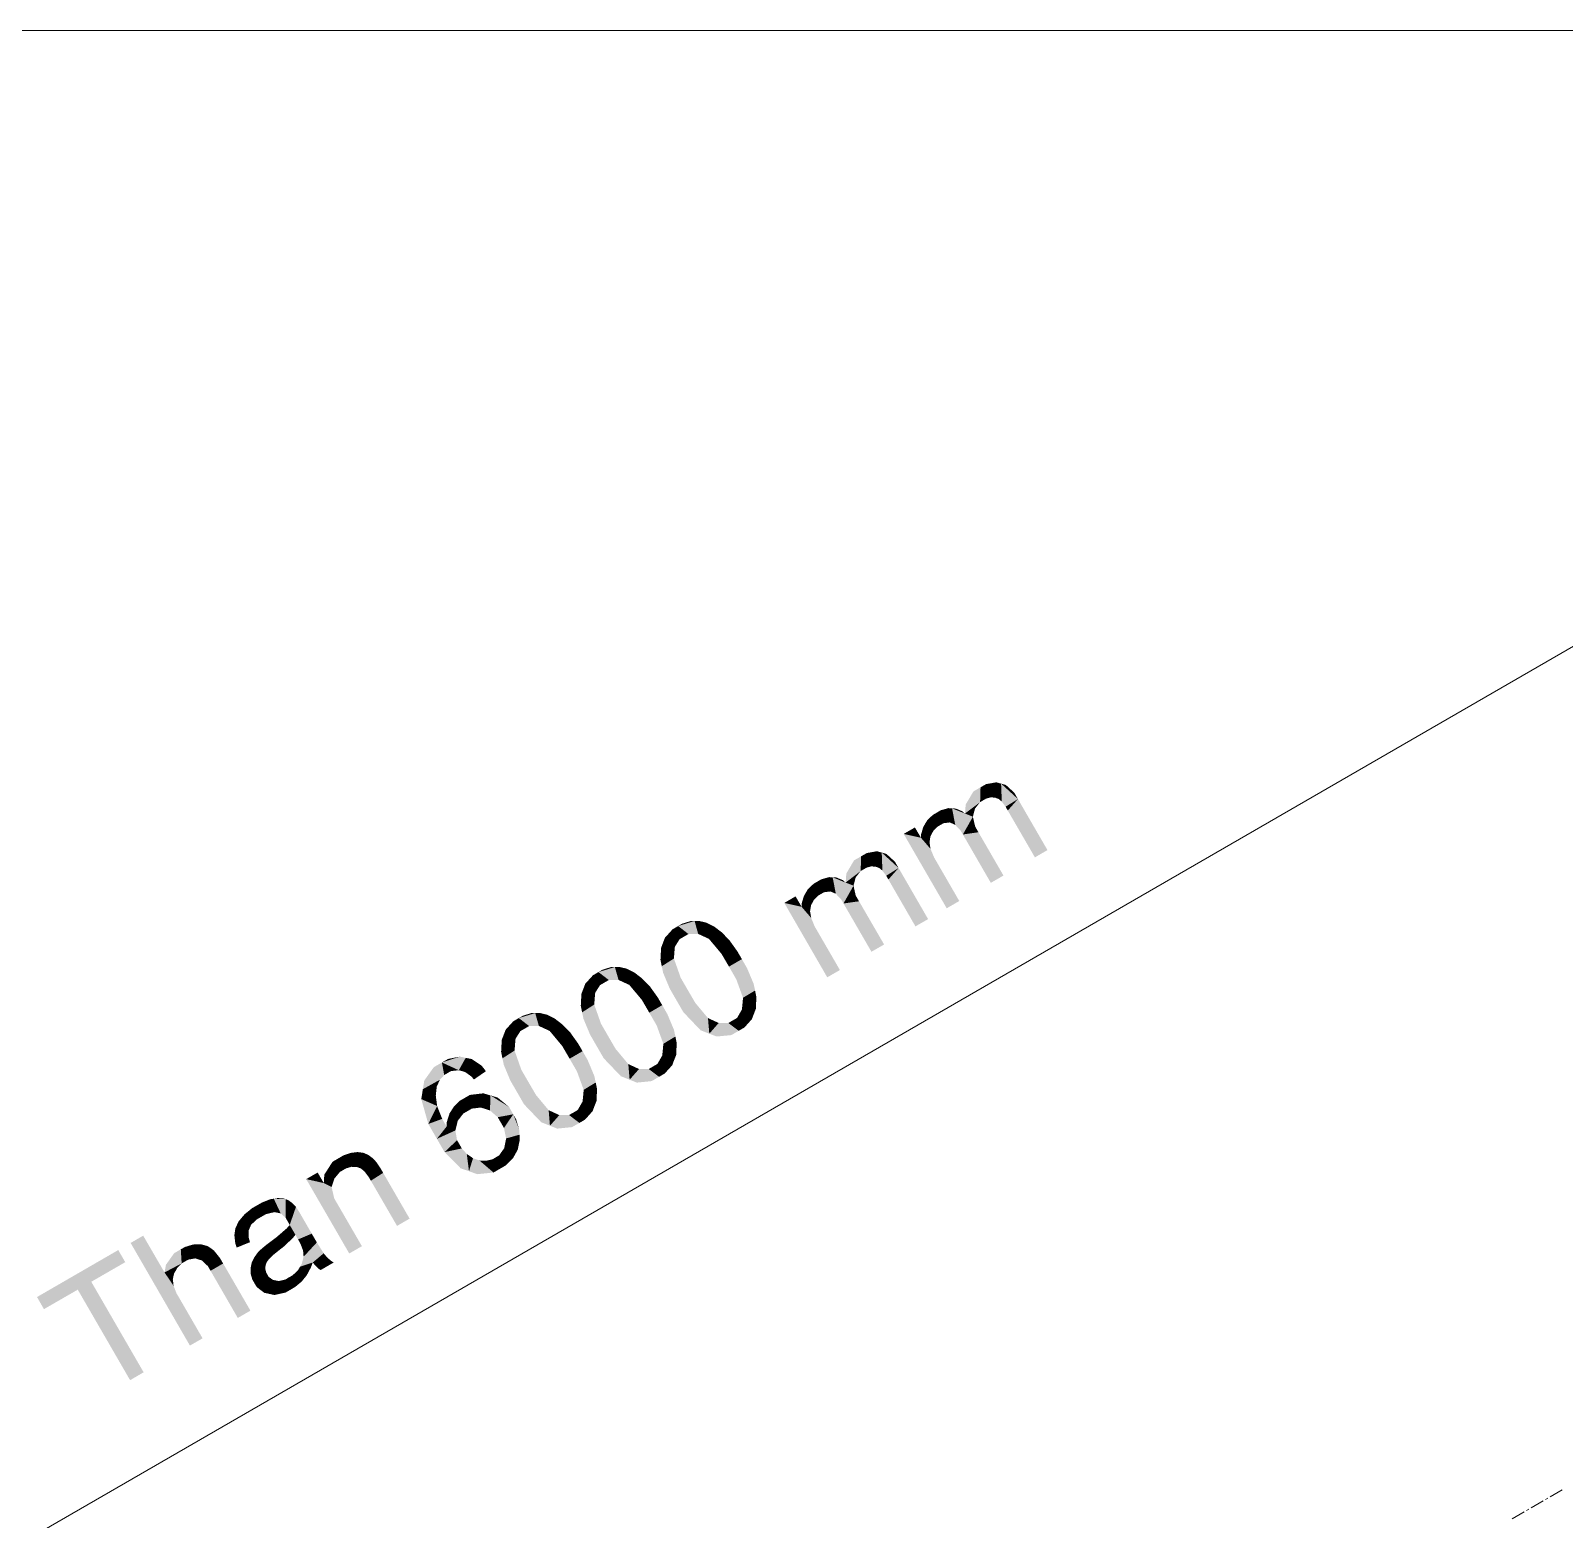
# Model space of a CAD drawing. Header units: millimetres. Extents: x 2 to 579, y 1 to 405.
# Drawn here: x 165.26 to 182.73, y 138.71 to 155.66 of the extents above; entities that cross this region are included whole.
import ezdxf

# ---------------------------------------------------------------- set-up
doc = ezdxf.new("R2010")
doc.units = ezdxf.units.MM
doc.linetypes.add('XKITLINE00', pattern=[0])
doc.layers.add('LinkedObject', color=7, linetype='Continuous', lineweight=0)

# ---------------------------------------------------------------- blocks, each defined once
blk = doc.blocks.new('*A4')
at = {"layer": 'LinkedObject'}
for points in [[(176.079, 147.042), (175.902, 146.743), (175.998, 146.995)], [(176.074, 146.873), (175.902, 146.743), (176.079, 147.042)], [(176.074, 146.873), (176.079, 147.042), (176.118, 146.899)], [(176.142, 147.078), (176.193, 146.927), (176.079, 147.042)], [(176.079, 147.042), (176.193, 146.927), (176.143, 146.913)], [(176.118, 146.899), (176.079, 147.042), (176.143, 146.913)], [(176.313, 147.084), (176.142, 147.078), (176.259, 147.099)], [(176.243, 146.925), (176.142, 147.078), (176.313, 147.084)], [(176.193, 146.927), (176.142, 147.078), (176.218, 146.926)], [(176.218, 146.926), (176.142, 147.078), (176.243, 146.925)], [(176.313, 147.084), (176.285, 146.909), (176.243, 146.925)], [(176.285, 146.909), (176.313, 147.084), (176.303, 146.894)], [(176.303, 146.894), (176.313, 147.084), (176.321, 146.879)], [(176.463, 146.981), (176.313, 147.084), (176.367, 147.069)], [(176.505, 146.908), (176.313, 147.084), (176.463, 146.981)], [(176.364, 146.821), (176.313, 147.084), (176.505, 146.908)], [(176.321, 146.879), (176.313, 147.084), (176.364, 146.821)], [(175.998, 146.995), (175.902, 146.743), (175.91, 146.846)], [(176.017, 146.801), (175.902, 146.743), (176.074, 146.873)], [(176.505, 146.908), (176.389, 146.778), (176.364, 146.821)], [(176.389, 146.778), (176.505, 146.908), (176.698, 146.244)], [(176.698, 146.244), (176.505, 146.908), (176.841, 146.327)], [(175.536, 146.728), (175.587, 146.592), (175.472, 146.666)], [(175.657, 146.633), (175.536, 146.728), (175.578, 146.752)], [(175.587, 146.592), (175.536, 146.728), (175.618, 146.61)], [(175.618, 146.61), (175.536, 146.728), (175.657, 146.633)], [(175.625, 146.78), (175.729, 146.642), (175.578, 146.752)], [(175.578, 146.752), (175.729, 146.642), (175.657, 146.633)], [(175.713, 146.805), (175.729, 146.642), (175.625, 146.78)], [(175.755, 146.802), (175.729, 146.642), (175.713, 146.805)], [(175.755, 146.802), (175.76, 146.628), (175.729, 146.642)], [(175.76, 146.628), (175.755, 146.802), (175.791, 146.614)], [(175.87, 146.77), (175.755, 146.802), (175.796, 146.8)], [(175.902, 146.743), (175.755, 146.802), (175.87, 146.77)], [(175.85, 146.553), (175.755, 146.802), (175.902, 146.743)], [(175.791, 146.614), (175.755, 146.802), (175.85, 146.553)], [(175.85, 146.553), (175.902, 146.743), (175.878, 146.505)], [(175.992, 146.707), (175.878, 146.505), (175.902, 146.743)], [(176.018, 146.595), (175.878, 146.505), (175.992, 146.707)], [(176.004, 146.754), (175.902, 146.743), (176.017, 146.801)], [(175.902, 146.743), (176.004, 146.754), (175.992, 146.707)], [(175.401, 146.467), (175.204, 146.511), (175.332, 146.585)], [(175.204, 146.511), (175.401, 146.467), (175.694, 145.664)], [(175.508, 146.483), (175.401, 146.467), (175.403, 146.509)], [(175.449, 146.628), (175.403, 146.509), (175.427, 146.59)], [(175.541, 146.544), (175.403, 146.509), (175.449, 146.628)], [(175.524, 146.513), (175.403, 146.509), (175.541, 146.544)], [(175.508, 146.483), (175.403, 146.509), (175.524, 146.513)], [(175.472, 146.666), (175.587, 146.592), (175.449, 146.628)], [(175.449, 146.628), (175.587, 146.592), (175.541, 146.544)], [(176.055, 146.53), (175.878, 146.505), (176.018, 146.595)], [(175.878, 146.505), (176.055, 146.53), (176.196, 145.954)], [(176.196, 145.954), (176.055, 146.53), (176.34, 146.037)], [(175.498, 146.414), (175.401, 146.467), (175.508, 146.483)], [(175.55, 146.244), (175.837, 145.747), (175.401, 146.467)], [(175.55, 146.244), (175.401, 146.467), (175.51, 146.34)], [(175.51, 146.34), (175.401, 146.467), (175.504, 146.377)], [(175.504, 146.377), (175.401, 146.467), (175.498, 146.414)], [(175.694, 145.664), (175.401, 146.467), (175.837, 145.747)], [(174.72, 146.256), (174.543, 145.957), (174.639, 146.21)], [(174.714, 146.088), (174.543, 145.957), (174.72, 146.256)], [(174.639, 146.21), (174.543, 145.957), (174.551, 146.06)], [(174.714, 146.088), (174.72, 146.256), (174.759, 146.114)], [(174.783, 146.293), (174.833, 146.141), (174.72, 146.256)], [(174.72, 146.256), (174.833, 146.141), (174.783, 146.128)], [(174.759, 146.114), (174.72, 146.256), (174.783, 146.128)], [(174.954, 146.299), (174.783, 146.293), (174.9, 146.314)], [(174.883, 146.139), (174.783, 146.293), (174.954, 146.299)], [(174.833, 146.141), (174.783, 146.293), (174.858, 146.14)], [(174.858, 146.14), (174.783, 146.293), (174.883, 146.139)], [(174.954, 146.299), (174.926, 146.123), (174.883, 146.139)], [(174.926, 146.123), (174.954, 146.299), (174.944, 146.108)], [(174.944, 146.108), (174.954, 146.299), (174.962, 146.093)], [(175.104, 146.195), (174.954, 146.299), (175.008, 146.283)], [(175.146, 146.123), (174.954, 146.299), (175.104, 146.195)], [(175.005, 146.035), (174.954, 146.299), (175.146, 146.123)], [(174.962, 146.093), (174.954, 146.299), (175.005, 146.035)], [(174.266, 145.994), (174.369, 145.856), (174.219, 145.967)], [(174.354, 146.019), (174.369, 145.856), (174.266, 145.994)], [(174.395, 146.017), (174.369, 145.856), (174.354, 146.019)], [(174.395, 146.017), (174.401, 145.843), (174.369, 145.856)], [(174.401, 145.843), (174.395, 146.017), (174.432, 145.829)], [(174.511, 145.985), (174.395, 146.017), (174.437, 146.015)], [(174.543, 145.957), (174.395, 146.017), (174.511, 145.985)], [(174.491, 145.767), (174.395, 146.017), (174.543, 145.957)], [(174.432, 145.829), (174.395, 146.017), (174.491, 145.767)], [(174.657, 146.015), (174.543, 145.957), (174.714, 146.088)], [(174.645, 145.968), (174.543, 145.957), (174.657, 146.015)], [(175.146, 146.123), (175.03, 145.992), (175.005, 146.035)], [(175.03, 145.992), (175.146, 146.123), (175.338, 145.458)], [(175.338, 145.458), (175.146, 146.123), (175.482, 145.541)], [(174.042, 145.681), (173.845, 145.725), (173.973, 145.8)], [(174.09, 145.842), (174.044, 145.724), (174.068, 145.804)], [(174.181, 145.759), (174.044, 145.724), (174.09, 145.842)], [(174.112, 145.88), (174.228, 145.807), (174.09, 145.842)], [(174.09, 145.842), (174.228, 145.807), (174.181, 145.759)], [(174.177, 145.942), (174.228, 145.807), (174.112, 145.88)], [(174.298, 145.847), (174.177, 145.942), (174.219, 145.967)], [(174.228, 145.807), (174.177, 145.942), (174.258, 145.824)], [(174.258, 145.824), (174.177, 145.942), (174.298, 145.847)], [(174.219, 145.967), (174.369, 145.856), (174.298, 145.847)], [(174.491, 145.767), (174.543, 145.957), (174.519, 145.719)], [(174.633, 145.922), (174.519, 145.719), (174.543, 145.957)], [(174.658, 145.809), (174.519, 145.719), (174.633, 145.922)], [(174.696, 145.744), (174.519, 145.719), (174.658, 145.809)], [(174.543, 145.957), (174.645, 145.968), (174.633, 145.922)], [(173.845, 145.725), (174.042, 145.681), (174.334, 144.878)], [(174.149, 145.697), (174.042, 145.681), (174.044, 145.724)], [(174.138, 145.629), (174.042, 145.681), (174.149, 145.697)], [(174.19, 145.459), (174.478, 144.961), (174.042, 145.681)], [(174.19, 145.459), (174.042, 145.681), (174.151, 145.554)], [(174.151, 145.554), (174.042, 145.681), (174.145, 145.591)], [(174.145, 145.591), (174.042, 145.681), (174.138, 145.629)], [(174.334, 144.878), (174.042, 145.681), (174.478, 144.961)], [(174.165, 145.728), (174.044, 145.724), (174.181, 145.759)], [(174.149, 145.697), (174.044, 145.724), (174.165, 145.728)], [(174.519, 145.719), (174.696, 145.744), (174.837, 145.169)], [(174.837, 145.169), (174.696, 145.744), (174.981, 145.252)], [(172.636, 145.462), (172.654, 145.313), (172.573, 145.425)], [(172.823, 145.52), (172.636, 145.462), (172.777, 145.518)], [(172.865, 145.372), (172.636, 145.462), (172.823, 145.52)], [(172.777, 145.518), (172.636, 145.462), (172.683, 145.489)], [(172.636, 145.462), (172.754, 145.371), (172.704, 145.342)], [(172.754, 145.371), (172.636, 145.462), (172.865, 145.372)], [(172.654, 145.313), (172.636, 145.462), (172.704, 145.342)], [(172.87, 145.521), (172.926, 145.344), (172.823, 145.52)], [(172.823, 145.52), (172.926, 145.344), (172.865, 145.372)], [(172.96, 145.5), (172.926, 145.344), (172.87, 145.521)], [(173.003, 145.478), (172.926, 145.344), (172.96, 145.5)], [(173.003, 145.478), (172.987, 145.316), (172.926, 145.344)], [(173.047, 145.456), (172.987, 145.316), (173.003, 145.478)], [(173.133, 145.39), (172.987, 145.316), (173.047, 145.456)], [(172.599, 145.226), (172.442, 145.213), (172.464, 145.272)], [(172.487, 145.33), (172.654, 145.313), (172.464, 145.272)], [(172.464, 145.272), (172.654, 145.313), (172.599, 145.226)], [(172.573, 145.425), (172.654, 145.313), (172.487, 145.33)], [(173.176, 145.346), (172.987, 145.316), (173.133, 145.39)], [(173.176, 145.346), (173.131, 145.144), (172.987, 145.316)], [(173.219, 145.302), (173.131, 145.144), (173.176, 145.346)], [(173.312, 145.172), (173.131, 145.144), (173.219, 145.302)], [(172.442, 145.213), (172.594, 145.167), (172.435, 145.079)], [(172.435, 145.079), (172.594, 145.167), (172.45, 145.004)], [(172.594, 145.167), (172.442, 145.213), (172.599, 145.226)], [(172.45, 145.004), (172.594, 145.167), (172.588, 145.092)], [(173.312, 145.172), (173.215, 145), (173.131, 145.144)], [(173.362, 145.085), (173.215, 145), (173.312, 145.172)], [(171.729, 144.938), (171.747, 144.789), (171.666, 144.901)], [(171.916, 144.995), (171.729, 144.938), (171.87, 144.994)], [(171.958, 144.848), (171.729, 144.938), (171.916, 144.995)], [(171.87, 144.994), (171.729, 144.938), (171.776, 144.965)], [(171.729, 144.938), (171.847, 144.847), (171.797, 144.818)], [(171.847, 144.847), (171.729, 144.938), (171.958, 144.848)], [(171.747, 144.789), (171.729, 144.938), (171.797, 144.818)], [(171.963, 144.997), (172.019, 144.82), (171.916, 144.995)], [(171.916, 144.995), (172.019, 144.82), (171.958, 144.848)], [(172.053, 144.976), (172.019, 144.82), (171.963, 144.997)], [(172.096, 144.954), (172.019, 144.82), (172.053, 144.976)], [(172.096, 144.954), (172.08, 144.792), (172.019, 144.82)], [(172.14, 144.931), (172.08, 144.792), (172.096, 144.954)], [(172.226, 144.865), (172.08, 144.792), (172.14, 144.931)], [(172.588, 145.092), (172.541, 144.749), (172.45, 145.004)], [(172.45, 145.004), (172.541, 144.749), (172.466, 144.928)], [(172.665, 144.874), (172.541, 144.749), (172.588, 145.092)], [(173.362, 145.085), (173.298, 144.856), (173.215, 145)], [(173.421, 144.982), (173.298, 144.856), (173.362, 145.085)], [(173.298, 144.856), (173.421, 144.982), (173.375, 144.645)], [(173.375, 144.645), (173.421, 144.982), (173.512, 144.728)], [(173.512, 144.728), (173.421, 144.982), (173.496, 144.804)], [(171.692, 144.702), (171.535, 144.689), (171.557, 144.748)], [(171.58, 144.806), (171.747, 144.789), (171.557, 144.748)], [(171.557, 144.748), (171.747, 144.789), (171.692, 144.702)], [(171.666, 144.901), (171.747, 144.789), (171.58, 144.806)], [(172.269, 144.822), (172.08, 144.792), (172.226, 144.865)], [(172.269, 144.822), (172.224, 144.62), (172.08, 144.792)], [(172.312, 144.778), (172.224, 144.62), (172.269, 144.822)], [(172.405, 144.648), (172.224, 144.62), (172.312, 144.778)], [(172.541, 144.749), (172.665, 144.874), (172.601, 144.645)], [(172.601, 144.645), (172.665, 144.874), (172.748, 144.73)], [(171.535, 144.689), (171.687, 144.643), (171.528, 144.555)], [(171.528, 144.555), (171.687, 144.643), (171.543, 144.479)], [(171.687, 144.643), (171.535, 144.689), (171.692, 144.702)], [(171.543, 144.479), (171.687, 144.643), (171.681, 144.568)], [(172.405, 144.648), (172.308, 144.475), (172.224, 144.62)], [(172.455, 144.561), (172.308, 144.475), (172.405, 144.648)], [(172.748, 144.73), (172.696, 144.481), (172.601, 144.645)], [(172.832, 144.586), (172.696, 144.481), (172.748, 144.73)], [(172.832, 144.586), (172.991, 144.236), (172.696, 144.481)], [(172.976, 144.414), (172.991, 144.236), (172.832, 144.586)], [(173.369, 144.578), (173.521, 144.519), (173.362, 144.511)], [(173.512, 144.728), (173.369, 144.578), (173.375, 144.645)], [(173.527, 144.653), (173.369, 144.578), (173.512, 144.728)], [(173.521, 144.519), (173.369, 144.578), (173.527, 144.653)], [(170.822, 144.414), (170.84, 144.265), (170.759, 144.377)], [(171.009, 144.471), (170.822, 144.414), (170.963, 144.47)], [(171.051, 144.324), (170.822, 144.414), (171.009, 144.471)], [(170.963, 144.47), (170.822, 144.414), (170.869, 144.441)], [(170.822, 144.414), (170.94, 144.323), (170.89, 144.294)], [(170.94, 144.323), (170.822, 144.414), (171.051, 144.324)], [(170.84, 144.265), (170.822, 144.414), (170.89, 144.294)], [(171.056, 144.473), (171.112, 144.296), (171.009, 144.471)], [(171.009, 144.471), (171.112, 144.296), (171.051, 144.324)], [(171.146, 144.452), (171.112, 144.296), (171.056, 144.473)], [(171.189, 144.43), (171.112, 144.296), (171.146, 144.452)], [(171.189, 144.43), (171.173, 144.268), (171.112, 144.296)], [(171.233, 144.407), (171.173, 144.268), (171.189, 144.43)], [(171.319, 144.341), (171.173, 144.268), (171.233, 144.407)], [(171.681, 144.568), (171.634, 144.225), (171.543, 144.479)], [(171.543, 144.479), (171.634, 144.225), (171.559, 144.404)], [(171.758, 144.35), (171.634, 144.225), (171.681, 144.568)], [(172.455, 144.561), (172.391, 144.332), (172.308, 144.475)], [(172.514, 144.458), (172.391, 144.332), (172.455, 144.561)], [(172.391, 144.332), (172.514, 144.458), (172.468, 144.121)], [(172.468, 144.121), (172.514, 144.458), (172.605, 144.204)], [(172.605, 144.204), (172.514, 144.458), (172.589, 144.28)], [(172.696, 144.481), (172.991, 144.236), (172.891, 144.276)], [(172.991, 144.236), (172.976, 144.414), (173.037, 144.386)], [(173.307, 144.415), (173.326, 144.269), (173.258, 144.387)], [(173.498, 144.46), (173.307, 144.415), (173.362, 144.511)], [(173.476, 144.401), (173.307, 144.415), (173.498, 144.46)], [(173.39, 144.306), (173.307, 144.415), (173.476, 144.401)], [(173.326, 144.269), (173.307, 144.415), (173.39, 144.306)], [(173.362, 144.511), (173.521, 144.519), (173.498, 144.46)], [(170.785, 144.178), (170.628, 144.165), (170.65, 144.223)], [(170.673, 144.282), (170.84, 144.265), (170.65, 144.223)], [(170.65, 144.223), (170.84, 144.265), (170.785, 144.178)], [(170.759, 144.377), (170.84, 144.265), (170.673, 144.282)], [(171.362, 144.298), (171.173, 144.268), (171.319, 144.341)], [(171.362, 144.298), (171.317, 144.095), (171.173, 144.268)], [(171.405, 144.254), (171.317, 144.095), (171.362, 144.298)], [(171.498, 144.123), (171.317, 144.095), (171.405, 144.254)], [(171.634, 144.225), (171.758, 144.35), (171.694, 144.121)], [(171.694, 144.121), (171.758, 144.35), (171.841, 144.206)], [(173.098, 144.358), (172.991, 144.236), (173.037, 144.386)], [(173.098, 144.358), (173.326, 144.269), (172.991, 144.236)], [(172.991, 144.236), (173.326, 144.269), (173.074, 144.204)], [(173.074, 144.204), (173.326, 144.269), (173.242, 144.22)], [(173.208, 144.358), (173.326, 144.269), (173.098, 144.358)], [(173.326, 144.269), (173.208, 144.358), (173.258, 144.387)], [(170.628, 144.165), (170.78, 144.119), (170.621, 144.031)], [(170.621, 144.031), (170.78, 144.119), (170.636, 143.955)], [(170.78, 144.119), (170.628, 144.165), (170.785, 144.178)], [(170.636, 143.955), (170.78, 144.119), (170.774, 144.044)], [(171.498, 144.123), (171.401, 143.951), (171.317, 144.095)], [(171.548, 144.037), (171.401, 143.951), (171.498, 144.123)], [(171.841, 144.206), (171.789, 143.956), (171.694, 144.121)], [(171.925, 144.062), (171.789, 143.956), (171.841, 144.206)], [(171.925, 144.062), (172.084, 143.712), (171.789, 143.956)], [(172.069, 143.89), (172.084, 143.712), (171.925, 144.062)], [(172.462, 144.054), (172.614, 143.994), (172.455, 143.987)], [(172.605, 144.204), (172.462, 144.054), (172.468, 144.121)], [(172.62, 144.129), (172.462, 144.054), (172.605, 144.204)], [(172.614, 143.994), (172.462, 144.054), (172.62, 144.129)], [(169.947, 143.908), (169.73, 143.604), (169.855, 143.855)], [(169.973, 143.765), (169.73, 143.604), (169.947, 143.908)], [(170.152, 143.975), (169.947, 143.908), (170.016, 143.948)], [(170.218, 143.961), (169.947, 143.908), (170.152, 143.975)], [(170.139, 143.82), (169.947, 143.908), (170.218, 143.961)], [(169.947, 143.908), (170.05, 143.81), (170.007, 143.785)], [(170.05, 143.81), (169.947, 143.908), (170.139, 143.82)], [(169.973, 143.765), (169.947, 143.908), (170.007, 143.785)], [(170.139, 143.82), (170.218, 143.961), (170.186, 143.807)], [(170.218, 143.961), (170.215, 143.797), (170.186, 143.807)], [(170.215, 143.797), (170.218, 143.961), (170.278, 143.752)], [(170.399, 143.872), (170.218, 143.961), (170.285, 143.948)], [(170.278, 143.752), (170.218, 143.961), (170.399, 143.872)], [(170.774, 144.044), (170.727, 143.7), (170.636, 143.955)], [(170.636, 143.955), (170.727, 143.7), (170.652, 143.88)], [(170.851, 143.825), (170.727, 143.7), (170.774, 144.044)], [(171.548, 144.037), (171.484, 143.807), (171.401, 143.951)], [(171.607, 143.934), (171.484, 143.807), (171.548, 144.037)], [(171.484, 143.807), (171.607, 143.934), (171.561, 143.597)], [(171.561, 143.597), (171.607, 143.934), (171.698, 143.68)], [(171.698, 143.68), (171.607, 143.934), (171.682, 143.755)], [(171.789, 143.956), (172.084, 143.712), (171.984, 143.752)], [(172.084, 143.712), (172.069, 143.89), (172.13, 143.862)], [(172.4, 143.891), (172.419, 143.745), (172.351, 143.863)], [(172.591, 143.936), (172.4, 143.891), (172.455, 143.987)], [(172.569, 143.877), (172.4, 143.891), (172.591, 143.936)], [(172.483, 143.782), (172.4, 143.891), (172.569, 143.877)], [(172.419, 143.745), (172.4, 143.891), (172.483, 143.782)], [(172.455, 143.987), (172.614, 143.994), (172.591, 143.936)], [(169.855, 143.855), (169.73, 143.604), (169.746, 143.703)], [(169.923, 143.711), (169.73, 143.604), (169.973, 143.765)], [(169.908, 143.677), (169.73, 143.604), (169.923, 143.711)], [(170.278, 143.752), (170.399, 143.872), (170.312, 143.715)], [(170.312, 143.715), (170.399, 143.872), (170.448, 143.809)], [(170.727, 143.7), (170.851, 143.825), (170.787, 143.597)], [(170.787, 143.597), (170.851, 143.825), (170.934, 143.682)], [(172.191, 143.834), (172.084, 143.712), (172.13, 143.862)], [(172.191, 143.834), (172.419, 143.745), (172.084, 143.712)], [(172.084, 143.712), (172.419, 143.745), (172.167, 143.679)], [(172.167, 143.679), (172.419, 143.745), (172.335, 143.696)], [(172.301, 143.834), (172.419, 143.745), (172.191, 143.834)], [(172.419, 143.745), (172.301, 143.834), (172.351, 143.863)], [(169.888, 143.633), (169.712, 143.491), (169.73, 143.604)], [(169.877, 143.53), (169.712, 143.491), (169.888, 143.633)], [(169.885, 143.471), (169.712, 143.491), (169.877, 143.53)], [(169.73, 143.604), (169.908, 143.677), (169.888, 143.633)], [(170.266, 143.539), (170.389, 143.395), (170.194, 143.497)], [(170.419, 143.557), (170.389, 143.395), (170.266, 143.539)], [(170.5, 143.533), (170.389, 143.395), (170.419, 143.557)], [(170.389, 143.395), (170.5, 143.533), (170.442, 143.379)], [(170.5, 143.533), (170.494, 143.362), (170.442, 143.379)], [(170.494, 143.362), (170.5, 143.533), (170.582, 143.285)], [(170.711, 143.402), (170.5, 143.533), (170.581, 143.509)], [(170.759, 143.318), (170.5, 143.533), (170.711, 143.402)], [(170.582, 143.285), (170.5, 143.533), (170.759, 143.318)], [(170.934, 143.682), (170.882, 143.432), (170.787, 143.597)], [(171.018, 143.538), (170.882, 143.432), (170.934, 143.682)], [(171.018, 143.538), (171.177, 143.188), (170.882, 143.432)], [(171.162, 143.365), (171.177, 143.188), (171.018, 143.538)], [(171.555, 143.53), (171.707, 143.47), (171.548, 143.463)], [(171.698, 143.68), (171.555, 143.53), (171.561, 143.597)], [(171.713, 143.604), (171.555, 143.53), (171.698, 143.68)], [(171.707, 143.47), (171.555, 143.53), (171.713, 143.604)], [(169.892, 143.413), (169.792, 143.208), (169.712, 143.491)], [(169.892, 143.413), (169.712, 143.491), (169.885, 143.471)], [(169.95, 143.266), (169.792, 143.208), (169.892, 143.413)], [(170.059, 143.368), (170, 143.178), (170.033, 143.327)], [(170.19, 143.326), (170, 143.178), (170.059, 143.368)], [(170.086, 143.409), (170.238, 143.354), (170.059, 143.368)], [(170.059, 143.368), (170.238, 143.354), (170.19, 143.326)], [(170.153, 143.474), (170.238, 143.354), (170.086, 143.409)], [(170.288, 143.383), (170.153, 143.474), (170.194, 143.497)], [(170.238, 143.354), (170.153, 143.474), (170.288, 143.383)], [(170.194, 143.497), (170.389, 143.395), (170.288, 143.383)], [(170.882, 143.432), (171.177, 143.188), (171.077, 143.228)], [(171.177, 143.188), (171.162, 143.365), (171.223, 143.337)], [(171.493, 143.367), (171.512, 143.22), (171.444, 143.338)], [(171.684, 143.412), (171.493, 143.367), (171.548, 143.463)], [(171.662, 143.353), (171.493, 143.367), (171.684, 143.412)], [(171.576, 143.257), (171.493, 143.367), (171.662, 143.353)], [(171.512, 143.22), (171.493, 143.367), (171.576, 143.257)], [(171.548, 143.463), (171.707, 143.47), (171.684, 143.412)], [(169.95, 143.266), (169.89, 143.039), (169.792, 143.208)], [(170, 143.178), (169.89, 143.039), (169.95, 143.266)], [(169.89, 143.039), (170, 143.178), (170.1, 143.134)], [(170.033, 143.327), (170, 143.178), (170.003, 143.232)], [(170.127, 143.244), (170, 143.178), (170.19, 143.326)], [(170.114, 143.189), (170, 143.178), (170.127, 143.244)], [(170, 143.178), (170.114, 143.189), (170.1, 143.134)], [(170.582, 143.285), (170.759, 143.318), (170.617, 143.225)], [(170.759, 143.318), (170.653, 143.162), (170.617, 143.225)], [(170.653, 143.162), (170.759, 143.318), (170.678, 143.043)], [(170.678, 143.043), (170.759, 143.318), (170.83, 143.086)], [(170.826, 143.147), (170.759, 143.318), (170.791, 143.263)], [(170.83, 143.086), (170.759, 143.318), (170.826, 143.147)], [(171.284, 143.309), (171.177, 143.188), (171.223, 143.337)], [(171.284, 143.309), (171.512, 143.22), (171.177, 143.188)], [(171.177, 143.188), (171.512, 143.22), (171.26, 143.155)], [(171.26, 143.155), (171.512, 143.22), (171.428, 143.172)], [(171.394, 143.31), (171.512, 143.22), (171.284, 143.309)], [(171.512, 143.22), (171.394, 143.31), (171.444, 143.338)], [(170.1, 143.134), (169.977, 142.888), (169.89, 143.039)], [(170.119, 143.023), (169.977, 142.888), (170.1, 143.134)], [(169.977, 142.888), (170.119, 143.023), (170.152, 142.967)], [(170.83, 143.086), (170.667, 142.987), (170.678, 143.043)], [(170.833, 143.025), (170.667, 142.987), (170.83, 143.086)], [(170.81, 142.915), (170.667, 142.987), (170.833, 143.025)], [(168.79, 142.829), (168.608, 142.631), (168.702, 142.778)], [(168.785, 142.661), (168.608, 142.631), (168.79, 142.829)], [(168.785, 142.661), (168.79, 142.829), (168.831, 142.688)], [(168.828, 142.851), (168.917, 142.72), (168.79, 142.829)], [(168.79, 142.829), (168.917, 142.72), (168.86, 142.704)], [(168.831, 142.688), (168.79, 142.829), (168.86, 142.704)], [(168.907, 142.878), (168.917, 142.72), (168.828, 142.851)], [(168.946, 142.883), (168.917, 142.72), (168.907, 142.878)], [(168.917, 142.72), (168.946, 142.883), (168.946, 142.719)], [(169.055, 142.879), (168.946, 142.883), (168.986, 142.888)], [(168.946, 142.883), (168.975, 142.719), (168.946, 142.719)], [(169.084, 142.866), (168.946, 142.883), (169.055, 142.879)], [(169.024, 142.701), (168.946, 142.883), (169.084, 142.866)], [(168.975, 142.719), (168.946, 142.883), (169.024, 142.701)], [(169.084, 142.866), (169.045, 142.684), (169.024, 142.701)], [(169.113, 142.853), (169.045, 142.684), (169.084, 142.866)], [(169.166, 142.813), (169.045, 142.684), (169.113, 142.853)], [(170.173, 142.929), (169.977, 142.888), (170.152, 142.967)], [(170.173, 142.929), (170.255, 142.67), (169.977, 142.888)], [(169.977, 142.888), (170.255, 142.67), (170.16, 142.703)], [(170.23, 142.867), (170.255, 142.67), (170.173, 142.929)], [(170.265, 142.843), (170.255, 142.67), (170.23, 142.867)], [(170.255, 142.67), (170.265, 142.843), (170.301, 142.818)], [(170.598, 142.85), (170.624, 142.707), (170.553, 142.823)], [(170.783, 142.866), (170.598, 142.85), (170.656, 142.932)], [(170.756, 142.817), (170.598, 142.85), (170.783, 142.866)], [(170.676, 142.737), (170.598, 142.85), (170.756, 142.817)], [(170.624, 142.707), (170.598, 142.85), (170.676, 142.737)], [(170.667, 142.987), (170.81, 142.915), (170.656, 142.932)], [(170.656, 142.932), (170.81, 142.915), (170.783, 142.866)], [(168.602, 142.535), (168.402, 142.58), (168.532, 142.655)], [(168.723, 142.586), (168.608, 142.631), (168.785, 142.661)], [(169.045, 142.684), (169.166, 142.813), (169.066, 142.667)], [(169.066, 142.667), (169.166, 142.813), (169.19, 142.786)], [(169.19, 142.786), (169.112, 142.606), (169.066, 142.667)], [(169.205, 142.768), (169.112, 142.606), (169.19, 142.786)], [(169.25, 142.701), (169.112, 142.606), (169.205, 142.768)], [(169.25, 142.701), (169.138, 142.562), (169.112, 142.606)], [(169.278, 142.651), (169.138, 142.562), (169.25, 142.701)], [(170.301, 142.818), (170.534, 142.655), (170.255, 142.67)], [(170.255, 142.67), (170.534, 142.655), (170.349, 142.636)], [(170.374, 142.792), (170.534, 142.655), (170.301, 142.818)], [(170.413, 142.79), (170.534, 142.655), (170.374, 142.792)], [(170.451, 142.789), (170.534, 142.655), (170.413, 142.79)], [(170.521, 142.805), (170.624, 142.707), (170.451, 142.789)], [(170.451, 142.789), (170.624, 142.707), (170.534, 142.655)], [(170.624, 142.707), (170.521, 142.805), (170.553, 142.823)], [(168.402, 142.58), (168.768, 142.279), (168.892, 141.733)], [(168.768, 142.279), (168.402, 142.58), (168.721, 142.36)], [(168.691, 142.49), (168.402, 142.58), (168.602, 142.535)], [(168.721, 142.36), (168.402, 142.58), (168.691, 142.49)], [(168.608, 142.631), (168.723, 142.586), (168.602, 142.535)], [(168.602, 142.535), (168.723, 142.586), (168.691, 142.49)], [(169.138, 142.562), (169.278, 142.651), (169.436, 142.047)], [(169.436, 142.047), (169.278, 142.651), (169.579, 142.13)], [(168.033, 142.357), (167.842, 142.281), (167.992, 142.351)], [(168.04, 142.204), (167.842, 142.281), (168.033, 142.357)], [(167.992, 142.351), (167.842, 142.281), (167.896, 142.312)], [(168.142, 142.361), (168.033, 142.357), (168.074, 142.364)], [(168.17, 142.351), (168.033, 142.357), (168.142, 142.361)], [(168.04, 142.204), (168.033, 142.357), (168.081, 142.196)], [(168.081, 142.196), (168.033, 142.357), (168.112, 142.189)], [(168.033, 142.357), (168.168, 142.139), (168.112, 142.189)], [(168.17, 142.351), (168.168, 142.139), (168.033, 142.357)], [(168.197, 142.341), (168.168, 142.139), (168.17, 142.351)], [(168.247, 142.305), (168.168, 142.139), (168.197, 142.341)], [(168.271, 142.279), (168.168, 142.139), (168.247, 142.305)], [(167.667, 142.14), (167.775, 142.06), (167.634, 142.101)], [(167.787, 142.25), (167.667, 142.14), (167.7, 142.179)], [(167.839, 142.121), (167.667, 142.14), (167.787, 142.25)], [(167.775, 142.06), (167.667, 142.14), (167.839, 142.121)], [(167.842, 142.281), (167.944, 142.181), (167.787, 142.25)], [(167.839, 142.121), (167.787, 142.25), (167.89, 142.15)], [(167.89, 142.15), (167.787, 142.25), (167.944, 142.181)], [(167.944, 142.181), (167.842, 142.281), (168.04, 142.204)], [(168.168, 142.139), (168.271, 142.279), (168.285, 142.263)], [(168.168, 142.139), (168.285, 142.263), (168.193, 142.096)], [(168.193, 142.096), (168.285, 142.263), (168.195, 142.092)], [(168.195, 142.092), (168.285, 142.263), (168.206, 142.073)], [(168.206, 142.073), (168.285, 142.263), (168.214, 142.058)], [(168.214, 142.058), (168.285, 142.263), (168.279, 141.946)], [(168.327, 142.199), (168.279, 141.946), (168.285, 142.263)], [(168.354, 142.151), (168.279, 141.946), (168.327, 142.199)], [(168.354, 142.151), (168.309, 141.893), (168.279, 141.946)], [(168.465, 141.959), (168.309, 141.893), (168.354, 142.151)], [(168.892, 141.733), (168.768, 142.279), (169.036, 141.816)], [(167.59, 141.982), (167.611, 141.8), (167.584, 141.941)], [(167.761, 142.028), (167.59, 141.982), (167.775, 142.06)], [(167.596, 142.022), (167.775, 142.06), (167.59, 141.982)], [(167.747, 141.997), (167.59, 141.982), (167.761, 142.028)], [(167.747, 141.997), (167.611, 141.8), (167.59, 141.982)], [(167.634, 142.101), (167.775, 142.06), (167.596, 142.022)], [(167.747, 141.914), (167.611, 141.8), (167.747, 141.997)], [(168.181, 142.02), (168.279, 141.946), (168.067, 141.921)], [(168.214, 142.058), (168.279, 141.946), (168.181, 142.02)], [(168.465, 141.959), (168.336, 141.845), (168.309, 141.893)], [(168.336, 141.845), (168.465, 141.959), (168.366, 141.767)], [(168.366, 141.767), (168.465, 141.959), (168.523, 141.859)], [(166.789, 141.517), (166.403, 141.853), (166.546, 141.936)], [(166.403, 141.853), (166.789, 141.517), (167.078, 140.684)], [(166.974, 141.78), (166.789, 141.517), (166.898, 141.736)], [(166.984, 141.62), (166.789, 141.517), (166.974, 141.78)], [(167.021, 141.807), (167.138, 141.677), (166.974, 141.78)], [(166.974, 141.78), (167.138, 141.677), (167.059, 141.663)], [(166.984, 141.62), (166.974, 141.78), (167.016, 141.639)], [(167.016, 141.639), (166.974, 141.78), (167.059, 141.663)], [(167.113, 141.835), (167.138, 141.677), (167.021, 141.807)], [(167.159, 141.837), (167.138, 141.677), (167.113, 141.835)], [(167.159, 141.837), (167.176, 141.665), (167.138, 141.677)], [(167.204, 141.838), (167.176, 141.665), (167.159, 141.837)], [(167.176, 141.665), (167.204, 141.838), (167.213, 141.654)], [(167.317, 141.792), (167.204, 141.838), (167.283, 141.816)], [(167.213, 141.654), (167.204, 141.838), (167.317, 141.792)], [(167.317, 141.792), (167.282, 141.589), (167.213, 141.654)], [(167.351, 141.767), (167.282, 141.589), (167.317, 141.792)], [(167.584, 141.941), (167.611, 141.8), (167.594, 141.85)], [(167.611, 141.8), (167.747, 141.914), (167.762, 141.862)], [(167.89, 141.783), (167.982, 141.674), (167.872, 141.766)], [(167.947, 141.831), (168.036, 141.724), (167.89, 141.783)], [(167.89, 141.783), (168.036, 141.724), (167.982, 141.674)], [(167.987, 141.861), (168.076, 141.756), (167.947, 141.831)], [(167.947, 141.831), (168.076, 141.756), (168.036, 141.724)], [(168.067, 141.921), (168.148, 141.813), (167.987, 141.861)], [(167.987, 141.861), (168.148, 141.813), (168.076, 141.756)], [(168.067, 141.921), (168.279, 141.946), (168.148, 141.813)], [(168.148, 141.813), (168.279, 141.946), (168.249, 141.908)], [(168.353, 141.619), (168.523, 141.859), (168.601, 141.735)], [(168.372, 141.696), (168.523, 141.859), (168.353, 141.619)], [(168.523, 141.859), (168.369, 141.736), (168.366, 141.767)], [(168.369, 141.736), (168.523, 141.859), (168.372, 141.696)], [(165.955, 141.411), (165.337, 141.237), (166.262, 141.772)], [(165.955, 141.411), (166.262, 141.772), (166.342, 141.634)], [(166.898, 141.736), (166.789, 141.517), (166.805, 141.604)], [(166.934, 141.569), (166.789, 141.517), (166.984, 141.62)], [(167.42, 141.681), (167.282, 141.589), (167.351, 141.767)], [(167.456, 141.619), (167.282, 141.589), (167.42, 141.681)], [(167.282, 141.589), (167.456, 141.619), (167.313, 141.536)], [(167.313, 141.536), (167.456, 141.619), (167.623, 140.999)], [(167.623, 140.999), (167.456, 141.619), (167.767, 141.082)], [(167.782, 141.63), (167.938, 141.576), (167.769, 141.568)], [(167.939, 141.597), (167.782, 141.63), (167.796, 141.659)], [(167.938, 141.576), (167.782, 141.63), (167.939, 141.597)], [(167.81, 141.688), (167.954, 141.637), (167.796, 141.659)], [(167.796, 141.659), (167.954, 141.637), (167.939, 141.597)], [(167.848, 141.741), (167.954, 141.637), (167.81, 141.688)], [(167.872, 141.766), (167.954, 141.637), (167.848, 141.741)], [(167.954, 141.637), (167.872, 141.766), (167.968, 141.655)], [(167.968, 141.655), (167.872, 141.766), (167.982, 141.674)], [(168.477, 141.631), (168.31, 141.545), (168.332, 141.582)], [(168.456, 141.575), (168.31, 141.545), (168.477, 141.631)], [(168.601, 141.735), (168.477, 141.631), (168.332, 141.582)], [(168.353, 141.619), (168.601, 141.735), (168.332, 141.582)], [(168.477, 141.631), (168.601, 141.735), (168.497, 141.604)], [(168.497, 141.604), (168.601, 141.735), (168.62, 141.712)], [(168.62, 141.712), (168.542, 141.56), (168.497, 141.604)], [(168.64, 141.688), (168.542, 141.56), (168.62, 141.712)], [(168.64, 141.688), (168.566, 141.544), (168.542, 141.56)], [(168.688, 141.647), (168.566, 141.544), (168.64, 141.688)], [(168.566, 141.544), (168.688, 141.647), (168.716, 141.631)], [(166.916, 141.536), (166.789, 141.517), (166.934, 141.569)], [(166.897, 141.504), (166.789, 141.517), (166.916, 141.536)], [(166.789, 141.517), (166.892, 141.365), (166.925, 141.28)], [(166.892, 141.365), (166.789, 141.517), (166.888, 141.401)], [(166.888, 141.401), (166.789, 141.517), (166.883, 141.436)], [(166.883, 141.436), (166.789, 141.517), (166.897, 141.504)], [(167.078, 140.684), (166.789, 141.517), (166.925, 141.28)], [(167.769, 141.568), (167.938, 141.576), (167.77, 141.534)], [(167.77, 141.534), (167.938, 141.576), (167.937, 141.555)], [(167.937, 141.555), (167.807, 141.404), (167.77, 141.534)], [(167.77, 141.534), (167.807, 141.404), (167.77, 141.5)], [(167.77, 141.5), (167.807, 141.404), (167.789, 141.435)], [(167.947, 141.515), (167.807, 141.404), (167.937, 141.555)], [(167.807, 141.404), (167.947, 141.515), (167.958, 141.496)], [(167.974, 141.467), (167.807, 141.404), (167.958, 141.496)], [(167.807, 141.404), (167.974, 141.467), (167.838, 141.351)], [(167.838, 141.351), (167.974, 141.467), (167.925, 141.285)], [(167.925, 141.285), (167.974, 141.467), (167.982, 141.273)], [(167.982, 141.273), (167.974, 141.467), (168.024, 141.432)], [(168.024, 141.432), (168.04, 141.26), (167.982, 141.273)], [(168.056, 141.426), (168.04, 141.26), (168.024, 141.432)], [(168.236, 141.328), (168.089, 141.419), (168.164, 141.436)], [(168.205, 141.461), (168.278, 141.353), (168.164, 141.436)], [(168.164, 141.436), (168.278, 141.353), (168.236, 141.328)], [(168.247, 141.484), (168.278, 141.353), (168.205, 141.461)], [(168.378, 141.448), (168.247, 141.484), (168.31, 141.545)], [(168.349, 141.412), (168.247, 141.484), (168.378, 141.448)], [(168.278, 141.353), (168.247, 141.484), (168.349, 141.412)], [(168.407, 141.483), (168.31, 141.545), (168.456, 141.575)], [(168.378, 141.448), (168.31, 141.545), (168.407, 141.483)], [(165.955, 141.411), (165.801, 141.321), (165.337, 141.237)], [(165.337, 141.237), (165.801, 141.321), (165.416, 141.099)], [(165.801, 141.321), (165.955, 141.411), (166.397, 140.29)], [(166.397, 140.29), (165.955, 141.411), (166.551, 140.38)], [(166.954, 141.231), (167.078, 140.684), (166.925, 141.28)], [(168.089, 141.419), (168.04, 141.26), (168.056, 141.426)], [(168.04, 141.26), (168.089, 141.419), (168.166, 141.288)], [(168.166, 141.288), (168.089, 141.419), (168.236, 141.328)], [(167.078, 140.684), (166.954, 141.231), (167.222, 140.767)]]:
    blk.add_hatch(color=7, dxfattribs=at).paths.add_polyline_path(points, flags=17)
at = {"layer": 'LinkedObject', "color": 2, "linetype": 'XKITLINE00', "lineweight": 0}
blk.add_line((128.328, 155.659), (212.481, 155.659), dxfattribs=at)
at = {"layer": 'LinkedObject', "color": 6, "linetype": 'XKITLINE00', "lineweight": 0}
blk.add_line((144.194, 126.322), (185.588, 150.246), dxfattribs=at)
at = {"layer": 'LinkedObject', "color": 9, "linetype": 'XKITLINE00', "lineweight": 0}
for p, q in [((182.565, 138.963), (182.7, 139.042)), ((182.295, 138.807), (182.322, 138.823)), ((182.349, 138.838), (182.484, 138.917)), ((182.511, 138.932), (182.538, 138.948)), ((182.132, 138.713), (182.268, 138.791))]:
    blk.add_line(p, q, dxfattribs=at)

msp = doc.modelspace()

# ---------------------------------------------------------------- block references
at = {"lineweight": 0}
msp.add_blockref('*A4', (0, 0), dxfattribs=at)

doc.saveas('drawing.dxf')
